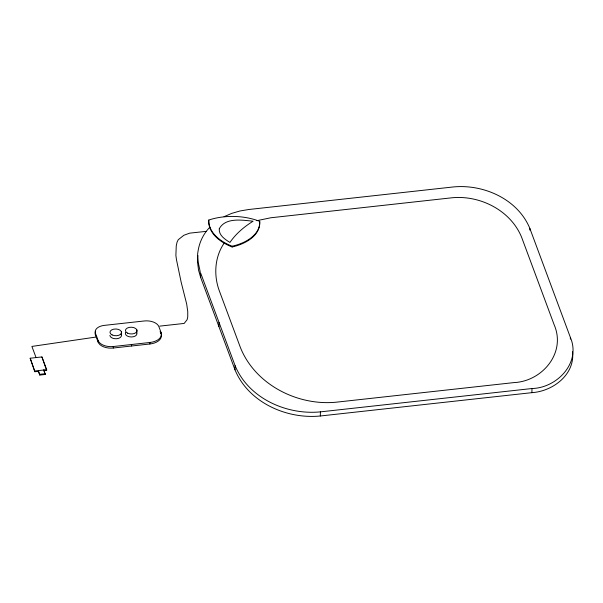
<?xml version="1.0" encoding="UTF-8"?>
<svg xmlns="http://www.w3.org/2000/svg" width="603" height="603" viewBox="0 0 603 603"><rect width="100%" height="100%" fill="white"/><g stroke="black" fill="none" stroke-linecap="round" stroke-linejoin="round"><path stroke-width="0.9" d="M43.823 370.747L46.65 370.438L46.672 369.684L41.931 356.931L30.173 358.227L34.891 371.734L38.396 371.35L39.783 375.066L45.21 374.471L43.846 370.001L45.21 374.471M34.891 371.734L30.173 358.227M38.396 371.35L38.419 370.596L39.783 375.066M41.931 356.931L46.65 370.438M161.318 335.132A14.608 8.525 1.5 0 1 149.883 343.989L113.266 348.021A12.731 7.424 1.5 0 1 98.116 342.089L95.395 334.786L95.44 333.278A11.585 6.761 1.5 0 1 104.281 325.386L144.275 320.969A12.294 7.176 1.5 0 1 158.906 326.705L161.076 332.524L161.031 334.032L160.104 331.537M98.116 342.089L98.153 340.589L95.44 333.278M113.266 348.021L113.304 346.521A12.731 7.424 1.5 0 1 98.153 340.589M121.339 334.748L121.414 331.74M131.575 346.001L131.612 344.501M136.813 332.969L136.889 329.962M149.883 343.989L149.921 342.481A14.608 8.525 1.5 0 0 161.076 332.524M572.533 351.745C575.224 374.538 552.8 391.355 531.891 392.659L320.314 415.995C286.455 419.356 248.406 402.412 234.989 369.797L200.686 277.523C200.761 268.742 196.096 260.308 198.033 251.278C199.359 242.248 203.452 233.64 209.927 227.165M208.781 220.042L208.766 220.788A50.833 29.66 1.5 0 0 232.125 246.981A45.044 26.283 1.5 0 0 259.682 222.092L259.705 221.339L255.83 219.967A48.24 28.145 1.5 0 0 208.781 220.042A50.833 29.66 1.5 0 0 232.147 246.228L232.125 246.981M218.912 326.547L219.017 322.424M234.989 369.797L235.102 365.667L200.791 273.4M320.314 415.995L320.419 411.864L531.997 388.528C557.006 387.917 581.232 362.757 570.4 337.461L529.864 228.447C517.811 199.156 483.644 183.938 453.237 186.96L248.835 209.497L240.009 210.975L231.695 213.387L224.037 216.696M529.818 230.097L529.864 228.447M531.891 392.659L531.997 388.528M570.355 339.112L570.4 337.461M197.92 255.408L197.618 262.697L198.538 270.114L200.686 277.523M224.444 242.723C214.593 256.735 213.47 275.375 219.447 291.166L240.469 347.69C255.333 384.631 297.437 406 336.188 402.201L513.862 382.604C542.285 381.405 566.27 352.778 554.195 324.866L521.678 237.431C510.862 210.553 480.237 195.018 452.046 197.776L270.709 217.781L256.946 220.66M96.797 336.934L31.899 346.424L36.052 357.579M159.742 326.125L184.149 323.434L187.111 319.726L187.744 316.967L187.744 311.525L186.681 304.025L181.141 282.106L176.468 259.674L175.888 255.438L176.249 245.888L177.086 242.067L178.262 239.723L183.855 235.268L189.734 233.142L206.196 231.364M113.304 346.521L149.921 342.481M34.914 370.981L46.672 369.684M39.798 374.32L45.233 373.717M320.419 411.864C286.561 415.226 248.519 398.281 235.102 365.667M259.705 221.339A45.044 26.283 1.5 0 1 232.147 246.228M95.395 334.786A11.585 6.761 1.5 0 1 95.673 331.296M121.075 334.243A5.789 3.377 1.5 0 1 116.846 338.705A5.789 3.377 1.5 0 1 109.897 335.396M136.557 332.464A5.789 3.377 1.5 0 1 131.266 336.971A5.789 3.377 1.5 0 1 125.688 332.396M219.266 228.756C218.618 235.253 225.107 239.474 229.947 242.436A119.469 69.714 1.5 0 1 253.087 221.211C242.233 220.125 225.401 217.223 219.266 228.756M127.61 333.158A5.789 3.377 1.5 0 0 136.956 331.205A5.789 3.377 1.5 0 0 129.148 327.399A5.789 3.377 1.5 0 0 127.61 333.158M112.135 334.936A5.789 3.377 1.5 0 0 121.482 332.984A5.789 3.377 1.5 0 0 113.666 329.178A5.789 3.377 1.5 0 0 112.135 334.936"/></g></svg>
